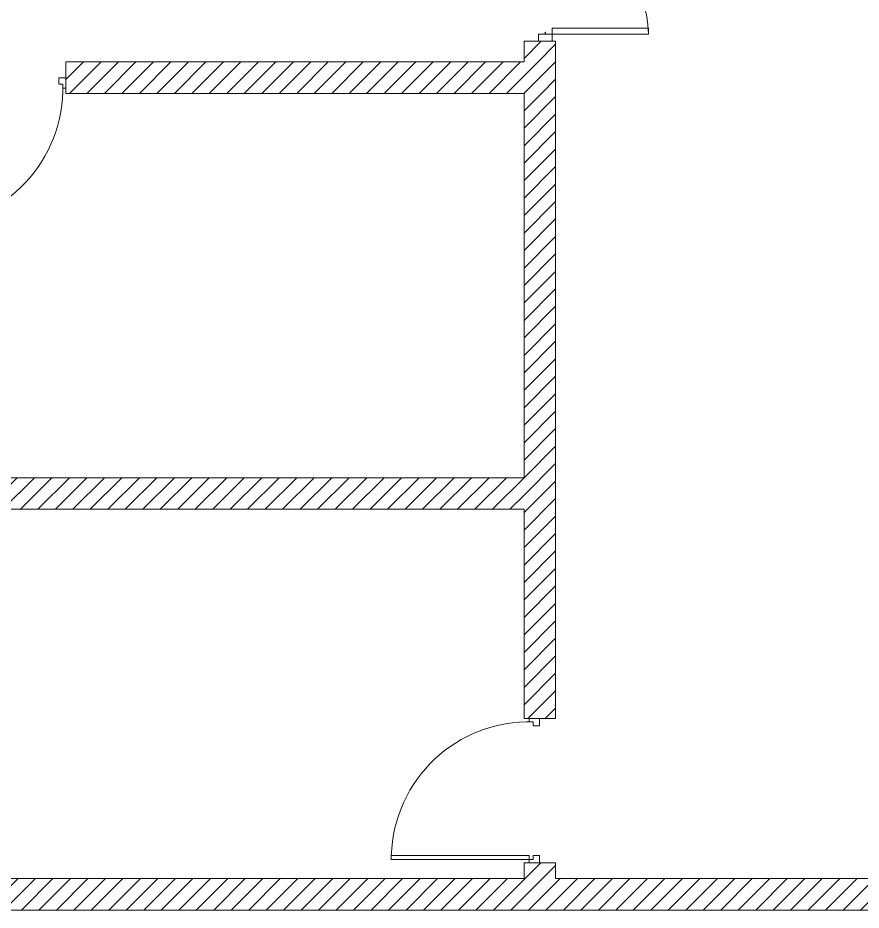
# Model space of a CAD drawing. Header units: millimetres. Extents: x -106145 to 154907, y -84585 to 152038.
# Drawn here: x 112479 to 118618, y 83230 to 89730 of the extents above; entities that cross this region are included whole.
import ezdxf

# ---------------------------------------------------------------- set-up
doc = ezdxf.new("R2010")
doc.units = ezdxf.units.MM
for name, color, linetype, lineweight in [('A-DOOR', 7, 'Continuous', 5), ('A-DOOR-FRAM', 7, 'Continuous', 9), ('A-WALL', 7, 'Continuous', 5), ('A-WALL-PATT', 7, 'Continuous', 5)]:
    doc.layers.add(name, color=color, linetype=linetype, lineweight=lineweight)
pattern_1 = [(45, (0, 0), (-63.63961, 63.63961), [])]

# ---------------------------------------------------------------- blocks, each defined once
blk = doc.blocks.new('M_Door-Passage-Double-Flush - FIRE 1_5 WALL OPENING_TYPE F-12393143-Site Plan -MAIN')
at = {"layer": 'A-DOOR', "color": 254, "lineweight": 9, "true_color": 0xdddddd}
for p, q in [((-700, 96.35), (-700, 796.35)), ((-700, 796.35), (-655, 796.35)), ((-655, 796.35), (-655, 96.35)), ((700, 796.35), (655, 796.35)), ((655, 796.35), (655, 96.35)), ((700, 96.35), (700, 796.35)), ((-655, 96.35), (-700, 96.35)), ((655, 96.35), (700, 96.35))]:
    blk.add_line(p, q, dxfattribs=at)
at = {"layer": 'A-DOOR', "color": 254, "true_color": 0xdddddd}
for centre, start, end in [((-700, 96.35), 0, 90), ((700, 96.35), 90, 180)]:
    blk.add_arc(centre, 700, start, end, dxfattribs=at)
at = {"layer": 'A-DOOR-FRAM', "color": 254, "true_color": 0xdddddd}
for p, q in [((-700, 96.35), (-750, 96.35)), ((-750, 96.35), (-750, -3.65)), ((-700, 46.5875), (-700, 96.35)), ((700, 96.35), (700, 46.5875)), ((750, 96.35), (700, 96.35)), ((750, -3.65), (750, 96.35)), ((-684.125, 46.5875), (-700, 46.5875)), ((-700, -3.65), (-700, 45.5625)), ((-700, 45.5625), (-684.125, 45.5625)), ((-684.125, 45.5625), (-684.125, 46.5875)), ((700, 46.5875), (684.125, 46.5875)), ((684.125, 46.5875), (684.125, 45.5625)), ((684.125, 45.5625), (700, 45.5625)), ((700, 45.5625), (700, -3.65)), ((-750, -3.65), (-700, -3.65)), ((700, -3.65), (750, -3.65))]:
    blk.add_line(p, q, dxfattribs=at)
blk = doc.blocks.new('DC_SglFl-W-Int - FIRE 1_05 wall opening_TYPE A-15005799-Site Plan -MAIN')
at = {"layer": 'A-DOOR', "color": 254, "lineweight": 9, "true_color": 0xdddddd}
for p, q in [((472, 77.5), (472, 1081.5)), ((472, 1081.5), (502, 1081.5)), ((502, 1081.5), (502, 77.5)), ((502, 77.5), (472, 77.5))]:
    blk.add_line(p, q, dxfattribs=at)
at = {"layer": 'A-DOOR', "color": 254, "true_color": 0xdddddd}
blk.add_arc((502, 77.5), 1004.4, 91.71152, 181.71152, dxfattribs=at)
at = {"layer": 'A-DOOR-FRAM', "color": 254, "true_color": 0xdddddd}
for p, q in [((-525, 2.5), (-525, 77.5)), ((-525, 77.5), (-502, 77.5)), ((-502, 47.5), (-502, 77.5)), ((502, 77.5), (525, 77.5)), ((502, 47.5), (502, 77.5)), ((525, 77.5), (525, 2.5)), ((-472, 2.5), (-525, 2.5)), ((-502, 47.5), (-472, 47.5)), ((-472, 47.5), (-472, 2.5)), ((472, 47.5), (502, 47.5)), ((472, 2.5), (472, 47.5)), ((525, 2.5), (472, 2.5))]:
    blk.add_line(p, q, dxfattribs=at)
blk = doc.blocks.new('DC_SglFl-W-Int - BFWD3 1_05-15025976-Site Plan -MAIN')
at = {"layer": 'A-DOOR', "color": 254, "lineweight": 9, "true_color": 0xdddddd}
for p, q in [((472, -77.5), (472, -1081.5)), ((502, -77.5), (472, -77.5)), ((502, -1081.5), (502, -77.5)), ((472, -1081.5), (502, -1081.5))]:
    blk.add_line(p, q, dxfattribs=at)
at = {"layer": 'A-DOOR', "color": 254, "true_color": 0xdddddd}
blk.add_arc((502, -77.5), 1004.4, 178.28848, 268.28848, dxfattribs=at)
at = {"layer": 'A-DOOR-FRAM', "color": 254, "true_color": 0xdddddd}
for p, q in [((-525, -2.5), (-525, -77.5)), ((-472, -2.5), (-525, -2.5)), ((-502, -47.5), (-472, -47.5)), ((-502, -47.5), (-502, -77.5)), ((-472, -47.5), (-472, -2.5)), ((472, -2.5), (472, -47.5)), ((525, -2.5), (472, -2.5)), ((472, -47.5), (502, -47.5)), ((502, -47.5), (502, -77.5)), ((525, -77.5), (525, -2.5)), ((-525, -77.5), (-502, -77.5)), ((502, -77.5), (525, -77.5))]:
    blk.add_line(p, q, dxfattribs=at)
blk = doc.blocks.new('MM-HOSPITAL BLOCK-C_2022_11_01_Facade reworking_rvt-1-Site Plan -MAIN')
at = {"layer": 'A-WALL-PATT', "true_color": 0xaaaaaa}
h = blk.add_hatch(dxfattribs=at)
h.set_pattern_fill('FP_10', color=253, style=0, pattern_type=2)
h.set_pattern_definition(pattern_1)
h.paths.add_polyline_path([(116163.7, 89410.1), (116393.7, 89410.1), (116393.7, 89560.1), (116163.7, 89560.1), (116163.7, 89453.4)], flags=0)
h.paths.add_polyline_path([(116368.7, 91060.1), (116393.7, 91060.1), (116393.7, 91210.1), (116163.7, 91210.1), (116163.7, 91060.1), (116319, 91060.1)], flags=0)
h = blk.add_hatch(dxfattribs=at)
h.set_pattern_fill('FP_10', color=253, style=0, pattern_type=2)
h.set_pattern_definition(pattern_1)
h.paths.add_polyline_path([(106928.7, 89180.1), (111778.7, 89180.1), (111778.7, 89410.1), (106928.7, 89410.1), (106928.7, 89346.3)], flags=0)
h.paths.add_polyline_path([(112828.7, 89180.1), (116393.7, 89180.1), (116393.7, 89410.1), (112828.7, 89410.1)], flags=0)
h = blk.add_hatch(dxfattribs=at)
h.set_pattern_fill('FP_10', color=253, style=0, pattern_type=2)
h.set_pattern_definition(pattern_1)
h.paths.add_polyline_path([(116393.7, 83460.1), (116393.7, 83575.1), (116163.7, 83575.1), (116163.7, 83460.1), (116378.9, 83460.1)], flags=0)
h.paths.add_polyline_path([(116393.7, 84625.1), (116393.7, 89180.1), (116163.7, 89180.1), (116163.7, 84625.1), (116378.9, 84625.1)], flags=0)
h = blk.add_hatch(dxfattribs=at)
h.set_pattern_fill('FP_10', color=253, style=0, pattern_type=2)
h.set_pattern_definition(pattern_1)
h.paths.add_polyline_path([(116163.7, 86150.1), (116163.7, 86380.1), (111663.7, 86380.1), (111663.7, 86150.1), (112178.1, 86150.1)], flags=0)
h = blk.add_hatch(dxfattribs=at)
h.set_pattern_fill('FP_10', color=253, style=0, pattern_type=2)
h.set_pattern_definition(pattern_1)
h.paths.add_polyline_path([(120579.6, 83230.1), (121158.7, 83230.1), (121158.7, 83460.1), (111663.7, 83460.1), (111663.7, 83230.1), (116378.9, 83230.1)], flags=0)
at = {"layer": 'A-WALL', "color": 254, "lineweight": 18, "true_color": 0xdddddd}
for p, q in [((116163.7, 89560.1), (116163.7, 89410.1)), ((116268.7, 89560.1), (116163.7, 89560.1)), ((116393.7, 89560.1), (116368.7, 89560.1)), ((116393.7, 89410.1), (116393.7, 89560.1)), ((116163.7, 89410.1), (112828.7, 89410.1)), ((112828.7, 89410.1), (112828.7, 89180.1)), ((116393.7, 89410.1), (116393.7, 89180.1)), ((112828.7, 89180.1), (116163.7, 89180.1)), ((116163.7, 89180.1), (116163.7, 86380.1)), ((116393.7, 84625.1), (116393.7, 89180.1)), ((116163.7, 86380.1), (111663.7, 86380.1)), ((111663.7, 86150.1), (116163.7, 86150.1)), ((116163.7, 86150.1), (116163.7, 84625.1)), ((116393.7, 84625.1), (116163.7, 84625.1)), ((116163.7, 83575.1), (116163.7, 83460.1)), ((116393.7, 83575.1), (116163.7, 83575.1)), ((116393.7, 83460.1), (116393.7, 83575.1)), ((116163.7, 83460.1), (111663.7, 83460.1)), ((121158.7, 83460.1), (116393.7, 83460.1)), ((111663.7, 83230.1), (121158.7, 83230.1))]:
    blk.add_line(p, q, dxfattribs=at)
at = {"color": 253, "lineweight": 5, "true_color": 0xaaaaaa}
for name, p, rotation in [('M_Door-Passage-Double-Flush - FIRE 1_5 WALL OPENING_TYPE F-12393143-Site Plan -MAIN', (116272.4, 90310.1), 269.9999999999997), ('DC_SglFl-W-Int - FIRE 1_05 wall opening_TYPE A-15005799-Site Plan -MAIN', (112303.7, 89295.1), 180), ('DC_SglFl-W-Int - BFWD3 1_05-15025976-Site Plan -MAIN', (116278.7, 84100.1), 269.9999999999997)]:
    blk.add_blockref(name, p, dxfattribs=dict(at, rotation=rotation))

msp = doc.modelspace()

# ---------------------------------------------------------------- block references
at = {"lineweight": 5}
msp.add_blockref('MM-HOSPITAL BLOCK-C_2022_11_01_Facade reworking_rvt-1-Site Plan -MAIN', (0, 0), dxfattribs=at)

doc.saveas('drawing.dxf')
